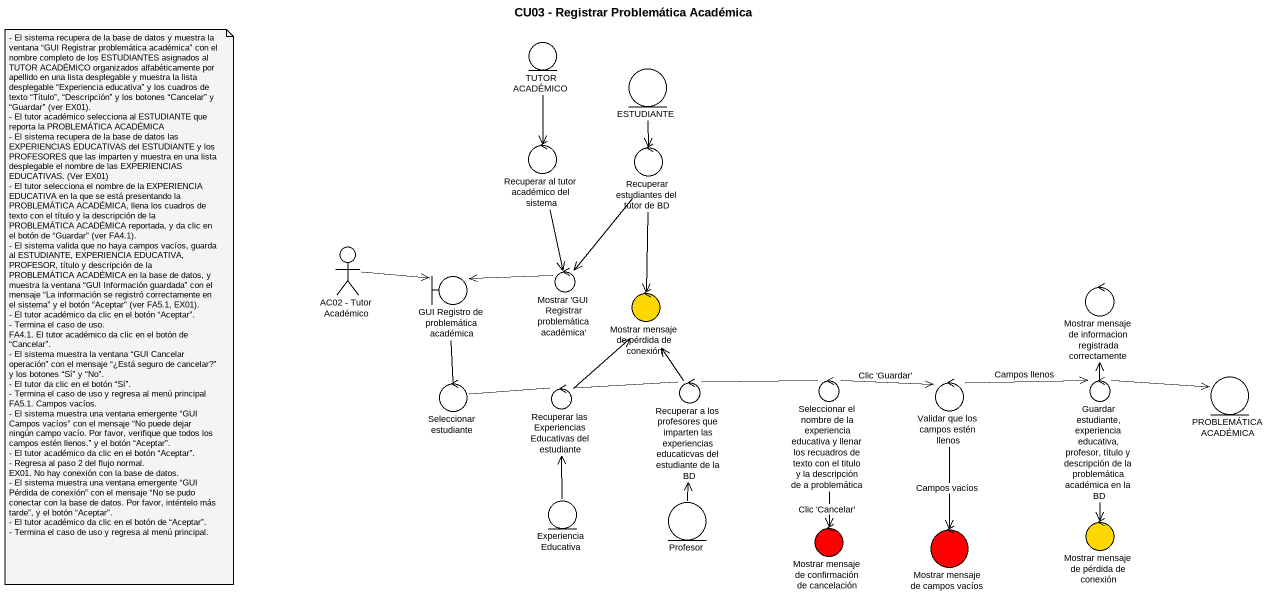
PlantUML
@startuml
title CU03 - Registrar Problemática Académica
entity "TUTOR ACADÉMICO" as TUTOR_ACADÉMICO
entity ESTUDIANTE
control "Recuperar al tutor académico del sistema" as Recuperar_al_tutor
control "Recuperar estudiantes del tutor de BD" as Recuperar_estudiantes_del
actor "AC02 - Tutor Académico" as AC02_Tutor_Académico
boundary "GUI Registro de problemática académica" as GUI_Registro_de
control "Mostrar 'GUI Registrar problemática académica'" as Mostrar_GUI_Registrar
control "Mostrar mensaje de pérdida de conexión" as Mostrar_mensaje_de_pérdida #FFD700
control "Mostrar mensaje de informacion registrada correctamente" as Mostrar_mensaje_de
control "Seleccionar estudiante" as Seleccionar_estudiante
control "Recuperar a los profesores que imparten las experiencias educaticvas del estudiante de la BD" as Recuperar_a_los_profesores
control "Seleccionar el nombre de la experiencia educativa y llenar los recuadros de texto con el titulo y la descripción de a problemática" as Seleccionar_el_nombre_de_la
control "Validar que los campos estén llenos" as Validar_que_los_campos
control "Guardar estudiante,experiencia educativa, profesor, título y descripción de la problemática académica en la BD" as Guardar_estudiante
entity "PROBLEMÁTICA ACADÉMICA" as PROBLEMÁTICA_ACADÉMICA
control "Recuperar las Experiencias Educativas del estudiante" as Recuperar_las_Experiencias
entity "Experiencia Educativa" as Experiencia_Educativa
entity Profesor
control "Mostrar mensaje de confirmación de cancelación" as Mostrar_mensaje_de_2 #FF0000
control "Mostrar mensaje de campos vacíos" as Mostrar_mensaje_de_campos #FF0000
control "Mostrar mensaje de pérdida de conexión" as Mostrar_mensaje_de_pérdida_2 #FFD700
TUTOR_ACADÉMICO --> Recuperar_al_tutor
ESTUDIANTE --> Recuperar_estudiantes_del
Recuperar_al_tutor --> Mostrar_GUI_Registrar
Recuperar_estudiantes_del --> Mostrar_GUI_Registrar
Recuperar_estudiantes_del --> Mostrar_mensaje_de_pérdida
AC02_Tutor_Académico -right-> GUI_Registro_de
GUI_Registro_de -- Seleccionar_estudiante
Mostrar_GUI_Registrar -left-> GUI_Registro_de
Seleccionar_estudiante -right- Recuperar_las_Experiencias
Recuperar_a_los_profesores -up-> Mostrar_mensaje_de_pérdida
Recuperar_a_los_profesores -right- Seleccionar_el_nombre_de_la
Seleccionar_el_nombre_de_la -right-> Validar_que_los_campos : Clic 'Guardar'
Seleccionar_el_nombre_de_la --> Mostrar_mensaje_de_2 : Clic 'Cancelar'
Validar_que_los_campos -right-> Guardar_estudiante : Campos llenos
Validar_que_los_campos --> Mostrar_mensaje_de_campos : Campos vacíos
Guardar_estudiante -up-> Mostrar_mensaje_de
Guardar_estudiante -right-> PROBLEMÁTICA_ACADÉMICA
Guardar_estudiante --> Mostrar_mensaje_de_pérdida_2
Recuperar_las_Experiencias -up-> Mostrar_mensaje_de_pérdida
Recuperar_las_Experiencias -right- Recuperar_a_los_profesores
Experiencia_Educativa -up-> Recuperar_las_Experiencias
Profesor -up-> Recuperar_a_los_profesores
note as N1
  - El sistema recupera de la base de datos y muestra la ventana “GUI Registrar problemática académica” con el nombre completo de los ESTUDIANTES asignados al TUTOR ACADÉMICO organizados alfabéticamente por apellido en una lista desplegable y muestra la lista desplegable “Experiencia educativa” y los cuadros de texto “Título”, “Descripción” y los botones “Cancelar” y “Guardar” (ver EX01).
  - El tutor académico selecciona al ESTUDIANTE que reporta la PROBLEMÁTICA ACADÉMICA
  - El sistema recupera de la base de datos las EXPERIENCIAS EDUCATIVAS del ESTUDIANTE y los PROFESORES que las imparten y muestra en una lista desplegable el nombre de las EXPERIENCIAS EDUCATIVAS. (Ver EX01)
  - El tutor selecciona el nombre de la EXPERIENCIA EDUCATIVA en la que se está presentando la PROBLEMÁTICA ACADÉMICA, llena los cuadros de texto con el título y la descripción de la PROBLEMÁTICA ACADÉMICA reportada, y da clic en el botón de “Guardar” (ver FA4.1).
  - El sistema valida que no haya campos vacíos, guarda al ESTUDIANTE, EXPERIENCIA EDUCATIVA, PROFESOR, título y descripción de la PROBLEMÁTICA ACADÉMICA en la base de datos, y muestra la ventana “GUI Información guardada” con el mensaje “La información se registró correctamente en el sistema” y el botón “Aceptar” (ver FA5.1, EX01).
  - El tutor académico da clic en el botón “Aceptar”.
  - Termina el caso de uso.
  FA4.1. El tutor académico da clic en el botón de “Cancelar”.
  - El sistema muestra la ventana “GUI Cancelar operación” con el mensaje “¿Está seguro de cancelar?” y los botones “Sí” y “No”.
  - El tutor da clic en el botón “Sí”.
  - Termina el caso de uso y regresa al menú principal
  FA5.1. Campos vacíos.
  - El sistema muestra una ventana emergente “GUI Campos vacíos” con el mensaje “No puede dejar ningún campo vacío. Por favor, verifique que todos los campos estén llenos.” y el botón “Aceptar”.
  - El tutor académico da clic en el botón “Aceptar”.
  - Regresa al paso 2 del flujo normal.
  EX01. No hay conexión con la base de datos.
  - El sistema muestra una ventana emergente “GUI Pérdida de conexión” con el mensaje “No se pudo conectar con la base de datos. Por favor, inténtelo más tarde”, y el botón “Aceptar”.
  - El tutor académico da clic en el botón de “Aceptar”.
  - Termina el caso de uso y regresa al menú principal.
end note
@enduml
